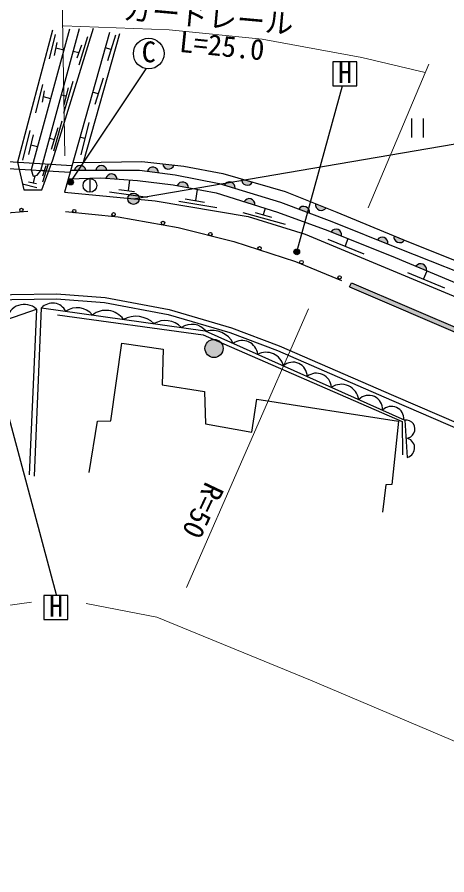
# Model space of a CAD drawing. Units: millimetres at full size, sheet at 1:1000; details may follow other scales. Extents: x 40000 to 680000, y 20000 to 380000.
# Drawn here: x 363502 to 401300, y 265841 to 341320 of the extents above; entities that cross this region are included whole.
import ezdxf
from ezdxf.enums import TextEntityAlignment as Align

# ---------------------------------------------------------------- set-up
doc = ezdxf.new("R2010")
doc.units = ezdxf.units.MM
doc.header["$LTSCALE"] = 1000
for name, color, linetype, lineweight in [('M-BGD', 7, 'Continuous', 25), ('M-BGD-EXST', 7, 'Continuous', 25), ('M-STR-HTXT', 7, 'Continuous', 13), ('M-STR-STRC', 7, 'Continuous', 25)]:
    doc.layers.add(name, color=color, linetype=linetype, lineweight=lineweight)
doc.styles.add('ＭＳ ゴシック', font='')
doc.styles.get('ＭＳ ゴシック').set_extended_font_data('MS Gothic')

msp = doc.modelspace()

# ---------------------------------------------------------------- hatches: boundary and pattern name
at = {"layer": 'M-BGD'}
for points in [[(376308, 328404, 0.82183), (377294, 328300)], [(369547, 327861, 0.82183), (368556, 327861)], [(371401, 327859, 0.82183), (370410, 327859)], [(375940, 327625, 0.82183), (374962, 327785)], [(372298, 327073, 0.82183), (371310, 327151)], [(383238, 327080, 0.82183), (384190, 326805)], [(378561, 326310, 0.82183), (377590, 326508)], [(382677, 326260, 0.82183), (381729, 326550)], [(384415, 324792, 0.82183), (383468, 325085)], [(389207, 324083, 0.82183), (388279, 324432)], [(389752, 324908, 0.82183), (390673, 324543)], [(392034, 322067, 0.82183), (391115, 322439)], [(396107, 321363, 0.82183), (395188, 321732)], [(396655, 322083, 0.82183), (397572, 321708)], [(399498, 319016, 0.82183), (398584, 319397)], [(380023, 312167, 1), (381623, 312167, 0.41421), (380823, 312967, 0.41421)]]:
    msp.add_hatch(color=256, dxfattribs=at).paths.add_polyline_path(points)
at = {"layer": 'M-BGD-EXST'}
for points in [[(368452, 326801, 0.41421), (368202, 327051, 0.41421), (367952, 326801, 1)], [(388350, 320660, 0.41421), (388100, 320910, 0.41421), (387850, 320660, 1)]]:
    msp.add_hatch(color=256, dxfattribs=at).paths.add_polyline_path(points)
at = {"layer": 'M-STR-STRC'}
for points in [[(373239, 325341, 1), (374239, 325341, 0.41421), (373739, 325841, 0.41421)], [(392908, 317942), (392751, 317574), (413321, 308771), (413478, 309138)]]:
    msp.add_hatch(color=256, dxfattribs=at).paths.add_polyline_path(points)

# ---------------------------------------------------------------- linework, layer by layer
at = {"layer": 'M-BGD'}
for p, q in [((366834, 339784), (366306, 337647)), ((372505, 339842), (369298, 328536)), ((372154, 339731), (371451, 337479)), ((366994, 339078), (366748, 337942)), ((369682, 339589), (368940, 337090)), ((366897, 338629), (367614, 338434)), ((368915, 338170), (368427, 338301)), ((369158, 338858), (368754, 337712)), ((371760, 338470), (371245, 338615)), ((371071, 335959), (370345, 333628)), ((365721, 335398), (365128, 332893)), ((368394, 335657), (367574, 332850)), ((365879, 334829), (365709, 333837)), ((367787, 334356), (367390, 334464)), ((367979, 335098), (367596, 333614)), ((370640, 334576), (370144, 334715)), ((365794, 334333), (366449, 334155)), ((367432, 332159), (366689, 329518)), ((398205, 332397), (398205, 330720)), ((399205, 332397), (399205, 330720)), ((367093, 331569), (366482, 329681)), ((369809, 332050), (369117, 329218)), ((364618, 331337), (363976, 328724)), ((364921, 330950), (364497, 329220)), ((366364, 330668), (366760, 330539)), ((369463, 330634), (369027, 330757)), ((364709, 330085), (365297, 329925)), ((366241, 328386), (365745, 326807)), ((365880, 327795), (365608, 327868)), ((366033, 328249), (365727, 327340)), ((364512, 326842), (365211, 326685)), ((365056, 327357), (364919, 326751)), ((369898, 327112), (369898, 325912)), ((373386, 326999), (373258, 326047)), ((363966, 326649), (365246, 326336)), ((372437, 326158), (373832, 325969)), ((379343, 326162), (379183, 325180)), ((371620, 325957), (374964, 325479)), ((378287, 325326), (379985, 325050)), ((377721, 325125), (381078, 324560)), ((383357, 324118), (387092, 323100)), ((384451, 324131), (385885, 323729)), ((385307, 324516), (385144, 323936)), ((390829, 321791), (394010, 320484)), ((392581, 321845), (392370, 321158)), ((397849, 318847), (401093, 317490)), ((399254, 318259), (399558, 318991))]:
    msp.add_line(p, q, dxfattribs=at)
for points in [[(366610, 340165), (363535, 328551), (364087, 326119), (365676, 326119), (366649, 328762), (370223, 340347)], [(368114, 340270), (364739, 327876), (364905, 327322), (365260, 327405), (365596, 327824), (368975, 340330)], [(371625, 339963), (367659, 325908), (375631, 325164), (383813, 323789), (388841, 322234), (405029, 315463), (417661, 310068)], [(285142, 299266), (322549, 313505), (322902, 314521), (323118, 314999), (338034, 321063), (345395, 324043), (353013, 326949), (356068, 327942), (357802, 328283), (362208, 328632), (368323, 328259)], [(368395, 328515), (370905, 328573), (374456, 328612), (378161, 328196), (381583, 327559), (387069, 325971), (391618, 324168), (397423, 321765), (405707, 318430), (413582, 315246), (415548, 314443)], [(285366, 298709), (323024, 313044), (323460, 314298), (323566, 314533), (338259, 320507), (345614, 323485), (353213, 326383), (356219, 327360), (357884, 327687), (362214, 328030), (368156, 327668)], [(368210, 327859), (370883, 327862), (374272, 327840), (377402, 327437), (381263, 326693), (386673, 325036), (391193, 323335), (397012, 321000), (405307, 317715), (413188, 314626), (415374, 313615)], [(367997, 327104), (370850, 327172), (374087, 326951), (377214, 326565), (381003, 325848), (386415, 324173), (390835, 322552), (396742, 320160), (405242, 316630), (412751, 313613), (414911, 312614)], [(348335, 320093), (353246, 322051), (357075, 323199), (360742, 323964), (364430, 324258)], [(367742, 324209), (372400, 323737), (377667, 322795), (382574, 321566), (387981, 319830), (392044, 318150)], [(233952, 268076), (248886, 273821), (270513, 282284), (287052, 288796), (294766, 291958), (298201, 292699), (303574, 293775), (313902, 298256), (325541, 303296), (330636, 305347), (345537, 311211), (353383, 314317), (357480, 315734), (359984, 316510), (363006, 316909), (366967, 316982), (371240, 316655), (376880, 315598), (382350, 313986), (386559, 312401), (396621, 308026), (420091, 297890), (446079, 286720)], [(234108, 267654), (249049, 273402), (270677, 281866), (287220, 288378), (294900, 291526), (298293, 292258), (303709, 293343), (314081, 297843), (325715, 302880), (330802, 304929), (345702, 310792), (353540, 313895), (357620, 315306), (360081, 316069), (363040, 316459), (366954, 316532), (371181, 316208), (376775, 315159), (382207, 313559), (386390, 311984), (396442, 307613), (419913, 297477), (445908, 286304)], [(342880, 301088), (343548, 309166), (351823, 310179), (352122, 311063), (365199, 315632), (364565, 301035)], [(365018, 300920), (365641, 315732), (380050, 313714), (397606, 305859), (397823, 302577)], [(367052, 315122), (379872, 313353), (397365, 305722), (397411, 302792)], [(369822, 301258), (370580, 305757), (371739, 305802), (372721, 312624), (376354, 312090), (376265, 308949), (379987, 308370), (380076, 305519), (384132, 304806), (384600, 307702), (397057, 305779), (396461, 300199), (395926, 300153), (395641, 297746)]]:
    msp.add_lwpolyline(points, dxfattribs=at)
for centre, radius in [((369898, 326512), 600), ((363878, 324357), 150), ((368527, 324253), 150), ((371988, 323967), 150), ((376332, 323207), 150), ((380497, 322227), 150), ((384829, 320983), 150), ((388518, 319756), 150), ((391862, 318418), 150), ((380823, 312167), 800)]:
    msp.add_circle(centre, radius, dxfattribs=at)
for centre, radius, start, end in [((376811, 328449), 505, 185.14627, 342.80447), ((369051, 327763), 505, 11.1709, 168.8291), ((370905, 327761), 505, 11.1709, 168.8291), ((375435, 327609), 505, 1.88873, 159.54692), ((371797, 327014), 505, 6.66136, 164.31955), ((383741, 327036), 505, 175.02669, 332.68488), ((378056, 326313), 505, 359.67617, 157.33436), ((382174, 326311), 505, 354.14965, 151.80784), ((383912, 324845), 505, 353.97309, 151.63128), ((388708, 324166), 505, 350.54432, 148.20251), ((390248, 324816), 505, 169.54775, 327.20594), ((391538, 322162), 505, 349.12797, 146.78616), ((395611, 321456), 505, 349.30275, 146.96094), ((397150, 321986), 505, 168.92353, 326.58172), ((399004, 319116), 505, 348.53878, 146.19697), ((364133, 314471), 1576, 47.43459, 171.07742), ((366608, 314833), 1320, 26.96788, 137.09347), ((368777, 314032), 1716, 38.73659, 125.32476), ((371299, 313617), 1902, 35.57195, 128.4894), ((373931, 312683), 2311, 46.04671, 118.01464), ((376529, 312664), 1954, 43.51769, 120.54366), ((378856, 312664), 1624, 38.81945, 124.10487), ((380627, 311601), 2142, 28.14829, 103.63619), ((383306, 311495), 1368, 6.45896, 125.32552), ((385394, 310228), 1597, 14.63602, 117.14846), ((387775, 309720), 1236, 359.2853, 132.49919), ((389829, 308666), 1322, 3.55072, 128.23376), ((392012, 307452), 1557, 8.09991, 123.68457), ((394428, 306820), 1220, 356.03272, 135.75176), ((396427, 305959), 1102, 356.60344, 135.18105), ((397707, 305072), 793, 270.24444, 97.34248), ((397598, 303417), 869, 285.01587, 82.57105)]:
    msp.add_arc(centre, radius, start, end, dxfattribs=at)
at = {"layer": 'M-BGD-EXST'}
for p, q in [((368202, 326801), (374843, 336782)), ((393368, 337379), (391268, 337379)), ((391268, 337379), (391268, 335279)), ((393368, 335279), (393368, 337379)), ((388100, 320660), (392135, 335279)), ((391268, 335279), (393368, 335279)), ((360193, 315661), (366926, 290514)), ((367948, 290422), (365848, 290422)), ((365848, 290422), (365848, 288322)), ((367948, 288322), (367948, 290422)), ((365848, 288322), (367948, 288322))]:
    msp.add_line(p, q, dxfattribs=at)
for centre, radius in [((375075, 338112), 1350), ((368202, 326801), 250), ((388100, 320660), 250)]:
    msp.add_circle(centre, radius, dxfattribs=at)
at = {"layer": 'M-STR-HTXT'}
for p, q in [((367705, 329106), (367282, 353578)), ((394393, 324538), (399711, 337197)), ((389138, 315644), (378407, 291121))]:
    msp.add_line(p, q, dxfattribs=at)
for points in [[(367562, 340552), (376879, 340218), (385069, 339396), (393827, 337758), (399399, 336454)], [(335702, 279323), (361150, 289342), (364778, 289841)], [(369562, 289720), (375776, 288526), (389293, 282963), (450681, 256958)]]:
    msp.add_lwpolyline(points, dxfattribs=at)
at = {"layer": 'M-STR-STRC'}
for p, q in [((373739, 325341), (404610, 330625)), ((392751, 317574), (392908, 317942)), ((392908, 317942), (413478, 309138)), ((392751, 317574), (413321, 308771))]:
    msp.add_line(p, q, dxfattribs=at)
msp.add_circle((373739, 325341), 500, dxfattribs=at)

# ---------------------------------------------------------------- texts
at = {"layer": 'M-BGD-EXST', "style": 'ＭＳ ゴシック'}
msp.add_text('C', height=1833, rotation=358.508, dxfattribs=at).set_placement((374419, 336819), align=Align.BOTTOM_LEFT)
for p in [(391721, 334971), (366301, 288014)]:
    msp.add_text('H', height=1833, dxfattribs=at).set_placement(p, align=Align.BOTTOM_LEFT)
at = {"layer": 'M-STR-HTXT', "style": 'ＭＳ ゴシック'}
for s, rotation, p in [('ガードレール', 354.824, (372735, 340596)), ('L=25.0', 354.144, (377653, 337725)), ('R=50', 244.668, (379599, 300766))]:
    msp.add_text(s, height=1833, rotation=rotation, dxfattribs=at).set_placement(p, align=Align.BOTTOM_LEFT)

doc.saveas('drawing.dxf')
